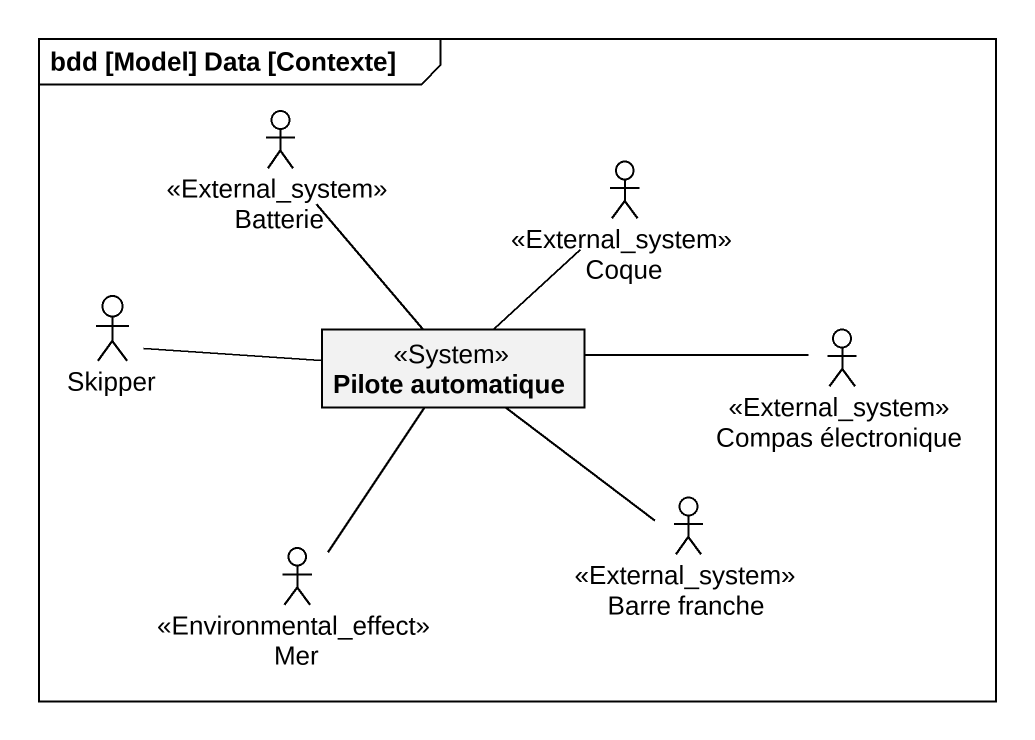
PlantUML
@startuml
mainframe bdd [Model] Data [Contexte]
allowmixing
hide circle
hide empty members
actor Batterie <<External_system>>
actor Coque <<External_system>>
actor Skipper
class "Pilote automatique" as Pilote_automatique <<System>>
actor "Compas électronique" as Compas_électronique <<External_system>>
actor Mer <<Environmental_effect>>
actor "Barre franche" as Barre_franche <<External_system>>
Batterie -- Pilote_automatique
Coque -- Pilote_automatique
Skipper -right- Pilote_automatique
Compas_électronique -left- Pilote_automatique
Mer -up- Pilote_automatique
Barre_franche -up- Pilote_automatique
@enduml
